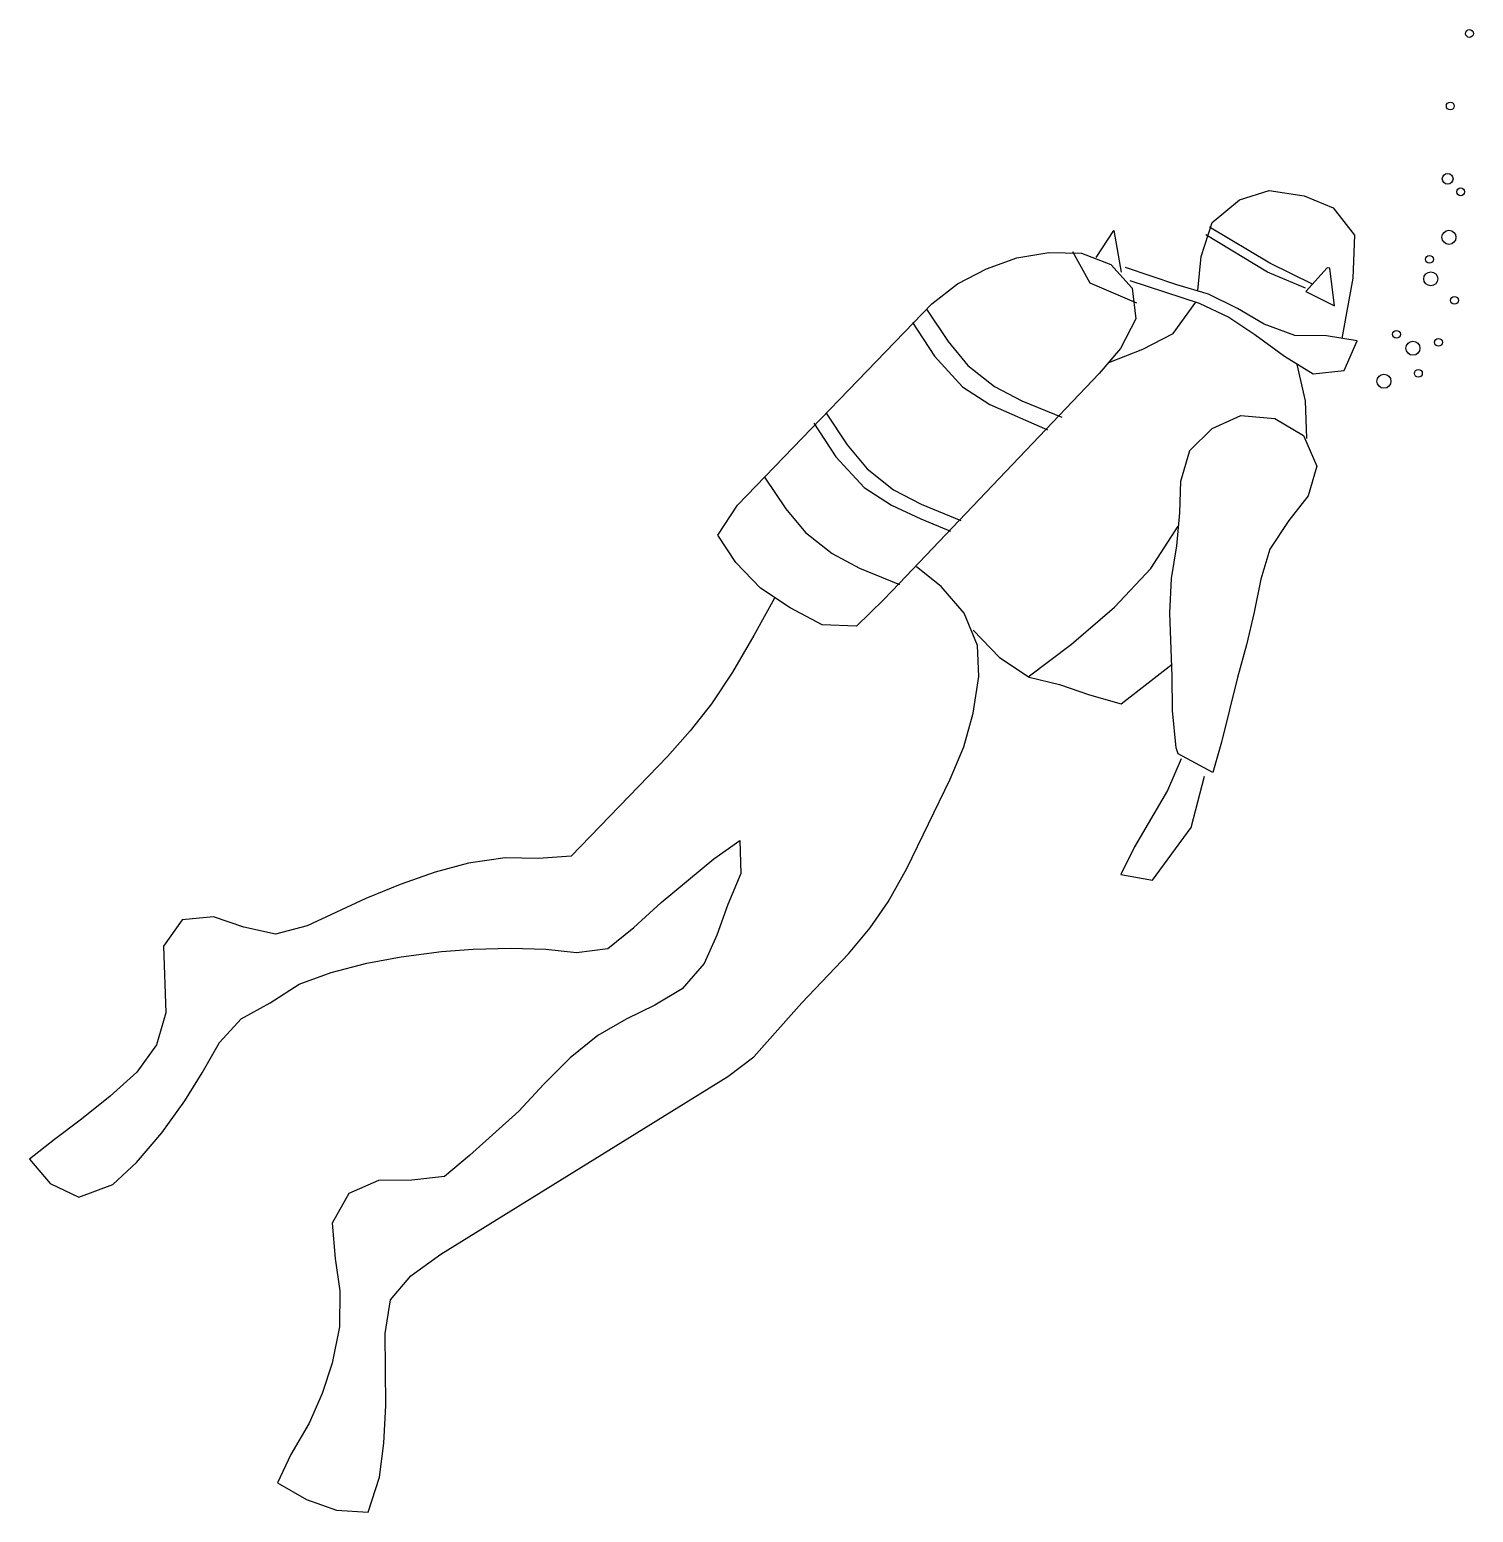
# Model space of a CAD drawing. Extents: x -0.59 to 1.24, y -0.2 to 1.68.
import ezdxf

# ---------------------------------------------------------------- set-up
doc = ezdxf.new("R2010")
doc.units = 0
doc.header["$MEASUREMENT"] = 0

msp = doc.modelspace()

# ---------------------------------------------------------------- linework, layer by layer
for points in [[(0.8909, 1.3495), (0.895, 1.3928), (0.9089, 1.4356), (0.9435, 1.4646), (0.981, 1.4763), (1.0254, 1.4697), (1.062, 1.4544), (1.0891, 1.4197), (1.087, 1.3653)], [(1.0359, 1.3579), (0.9817, 1.3844), (0.9053, 1.43)], [(0.7619, 1.3916), (0.7845, 1.4257), (0.7936, 1.3729)], [(1.0272, 1.3525), (0.9789, 1.3731), (0.9007, 1.4201)], [(0.7322, 1.399), (0.754, 1.3592), (0.8129, 1.334)], [(0.8045, 1.3623), (0.8926, 1.3336), (0.9298, 1.3158), (0.9628, 1.2939), (1.0006, 1.2667), (1.0366, 1.2443), (1.076, 1.2483), (1.0925, 1.2858), (1.0537, 1.2924), (1.0137, 1.2929), (0.9749, 1.3071), (0.9408, 1.3271), (0.9042, 1.3452), (0.864, 1.3567), (0.7991, 1.3788)], [(1.087, 1.3653), (1.0731, 1.2891)], [(0.7782, 1.2587), (0.821, 1.2756), (0.8596, 1.2953), (0.8883, 1.3351)], [(0.5472, 1.3261), (0.5747, 1.2849), (0.5996, 1.2547), (0.6332, 1.2281), (0.668, 1.2099), (0.7185, 1.1892)], [(0.5293, 1.3092), (0.5572, 1.2666), (0.5928, 1.2277), (0.6273, 1.2055), (0.7004, 1.1734)], [(1.0287, 1.1623), (1.0269, 1.2101), (1.0163, 1.256)], [(0.42, 1.1945), (0.447, 1.1542), (0.4719, 1.124), (0.5055, 1.0974), (0.5403, 1.0792), (0.5908, 1.0585)], [(0.4047, 1.1816), (0.4326, 1.139), (0.4682, 1.1001), (0.5028, 1.0779), (0.5401, 1.0604), (0.5777, 1.0451)], [(0.3423, 1.1134), (0.3691, 1.0732), (0.3941, 1.0431), (0.4276, 1.0165), (0.4624, 0.9982), (0.513, 0.9775)], [(0.6761, 0.8605), (0.731, 0.9021), (0.7854, 0.9486), (0.8312, 0.9978), (0.8658, 1.0512)], [(0.3547, 0.9601), (0.3288, 0.9128), (0.3016, 0.8666), (0.2749, 0.8263), (0.2482, 0.792), (0.2195, 0.7598), (0.0975, 0.6334), (0.0561, 0.6304), (0.014, 0.6315), (-0.0325, 0.6248), (-0.0746, 0.6133), (-0.1192, 0.5977), (-0.1627, 0.5799), (-0.2367, 0.5454), (-0.277, 0.5349), (-0.3169, 0.5436), (-0.3554, 0.5567), (-0.3953, 0.5529), (-0.4187, 0.5197), (-0.4158, 0.4351), (-0.4275, 0.3945), (-0.4526, 0.3599), (-0.4862, 0.3295), (-0.5225, 0.3006), (-0.5568, 0.2749), (-0.5882, 0.2498), (-0.5623, 0.2191), (-0.5261, 0.2017), (-0.483, 0.2179), (-0.4528, 0.2457), (-0.421, 0.2832), (-0.3919, 0.3236), (-0.3698, 0.359), (-0.3478, 0.3975), (-0.3204, 0.4276), (-0.2839, 0.4478), (-0.2471, 0.4712), (-0.2063, 0.4862), (-0.1615, 0.4978), (-0.118, 0.5062), (-0.0666, 0.5126), (-0.0265, 0.5157), (0.0208, 0.5172), (0.0651, 0.5158), (0.1043, 0.5116), (0.1438, 0.5166), (0.1766, 0.543), (0.2113, 0.5746), (0.278, 0.6301), (0.3107, 0.6535), (0.3123, 0.6115), (0.2959, 0.5723), (0.2816, 0.5334), (0.2658, 0.4976), (0.2377, 0.4655), (0.2031, 0.4447), (0.1669, 0.4269), (0.1313, 0.4063), (0.0961, 0.3783), (0.0627, 0.3448), (0.0312, 0.3108), (-0.0314, 0.2544), (-0.0628, 0.228), (-0.1043, 0.2232), (-0.1464, 0.2228), (-0.1842, 0.2062), (-0.205, 0.1687), (-0.2014, 0.1241), (-0.1957, 0.083), (-0.1959, 0.0374), (-0.2053, -0.0085), (-0.218, -0.047), (-0.2342, -0.0845), (-0.2576, -0.1242), (-0.2743, -0.16), (-0.2379, -0.1809), (-0.1996, -0.1944), (-0.1596, -0.1973), (-0.1452, -0.153), (-0.1396, -0.1098), (-0.1374, -0.062), (-0.1382, 0.029), (-0.1313, 0.0716), (-0.1056, 0.1023), (-0.0676, 0.1294), (0.2957, 0.3545), (0.3287, 0.3793), (0.3893, 0.4478), (0.4483, 0.5098), (0.4758, 0.5428), (0.4986, 0.5758), (0.5225, 0.6177), (0.5771, 0.7309), (0.5944, 0.772), (0.6063, 0.8145), (0.6134, 0.8611), (0.612, 0.9003), (0.5951, 0.941), (0.5657, 0.9747), (0.5345, 0.9999)], [(0.6063, 0.9197), (0.6398, 0.8852), (0.677, 0.8601), (0.7158, 0.8509), (0.7534, 0.8378), (0.7937, 0.8265), (0.8583, 0.8766)], [(0.8695, 0.7567), (0.8523, 0.7165), (0.8106, 0.6453), (0.7932, 0.6103), (0.8335, 0.6029), (0.8822, 0.6699), (0.8992, 0.7348)]]:
    msp.add_lwpolyline(points)
for points in [[(0.4931, 0.9586), (0.4585, 0.9248), (0.4152, 0.9265), (0.3746, 0.9478), (0.3372, 0.973), (0.3058, 1.0055), (0.2829, 1.0397), (0.3081, 1.0779), (0.554, 1.3327), (0.5866, 1.3583), (0.6232, 1.3771), (0.6618, 1.3909), (0.702, 1.398), (0.7433, 1.3971), (0.7804, 1.3824), (0.8077, 1.3526), (0.8123, 1.3137), (0.7928, 1.2764), (0.7658, 1.2445), (0.5128, 0.9785)], [(1.0545, 1.3782), (1.0274, 1.3486), (1.0637, 1.3304), (1.0579, 1.378)], [(0.8631, 0.7705), (0.8585, 0.8179), (0.8584, 0.8612), (0.8554, 0.9413), (0.8575, 0.9851), (0.8643, 1.0263), (0.8679, 1.0681), (0.8694, 1.1083), (0.8807, 1.1472), (0.9089, 1.1749), (0.9453, 1.1915), (0.9883, 1.1877), (1.0246, 1.1663), (1.0414, 1.1273), (1.0305, 1.0897), (1.0059, 1.0586), (0.982, 1.0223), (0.9707, 0.9842), (0.9619, 0.9423), (0.9523, 0.9009), (0.9408, 0.8595), (0.9208, 0.7777), (0.9098, 0.7394), (0.8658, 0.7632)]]:
    msp.add_lwpolyline(points, close=True)
for centre, radius in [((1.2346, 1.675), 0.00494), ((1.2103, 1.5832), 0.00494), ((1.207, 1.4911), 0.00679), ((1.2235, 1.4746), 0.00494), ((1.2087, 1.417), 0.00887), ((1.184, 1.3891), 0.00494), ((1.1856, 1.3644), 0.00887), ((1.2156, 1.3372), 0.00494), ((1.1422, 1.2942), 0.00494), ((1.1631, 1.2766), 0.00887), ((1.1954, 1.284), 0.00494), ((1.1264, 1.2348), 0.00887), ((1.17, 1.2448), 0.00494)]:
    msp.add_circle(centre, radius)

doc.saveas('drawing.dxf')
